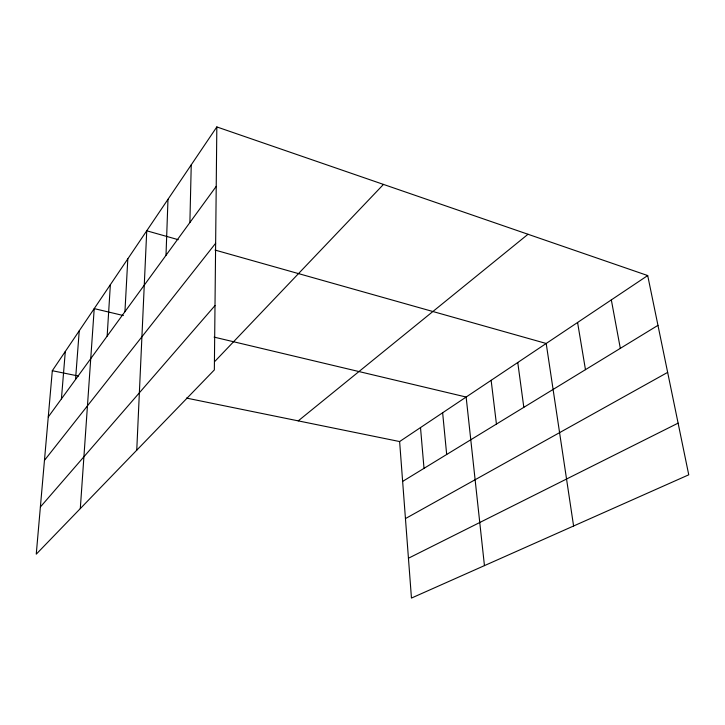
<?xml version="1.0" encoding="UTF-8"?>
<svg xmlns="http://www.w3.org/2000/svg" width="725" height="725" viewBox="0 0 725 725"><rect width="100%" height="100%" fill="white"/><g stroke="black" fill="none" stroke-linecap="round" stroke-linejoin="round"><path stroke-width="1.09" d="M216.829 126.929L214.346 369.913L36.25 554.172L52.309 370.72L216.829 126.929L647.706 275.554L688.75 474.812L411.456 598.071L399.62 441.552L647.706 275.554M189.887 222.53L191.246 164.847M166.007 255.309L167.983 199.321M136.753 450.198L146.74 230.795L178.241 239.685M124.936 311.687L127.817 258.834M107.155 336.101L110.363 284.689M80.303 508.597L94.223 308.614L123.386 315.547M75.536 379.51L79.242 330.808M61.417 398.895L65.304 351.462M48.267 416.947L216.222 186.37M44.461 460.366L215.642 243.274M40.383 506.983L215.008 305.56M214.854 361.394L383.48 184.413M298.229 420.872L528.008 234.266M402.638 481.409L657.965 325.353M405.447 518.592L667.653 372.378M408.447 558.232L678.111 423.137M52.309 370.72L78.472 376.048M186.461 398.079L399.62 441.552M214.102 337.116L466.139 397.037L484.445 565.627M215.017 250.053L546.197 343.478L573.593 526.006M611.329 299.896L620.319 348.362M577.58 322.471L585.465 369.668M517.759 362.5L523.822 407.341M491.133 380.317L496.435 424.08M442.64 412.761L446.682 454.493M420.509 427.569L424.007 468.35"/></g></svg>
